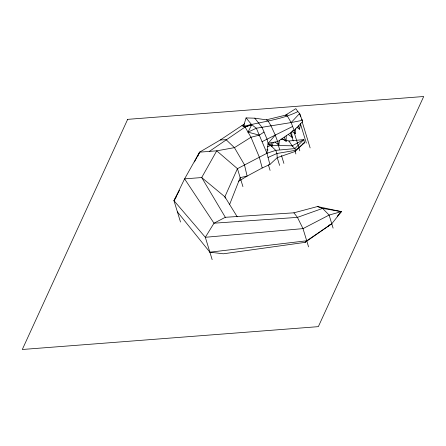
<?xml version="1.0" encoding="UTF-8"?>
<svg xmlns="http://www.w3.org/2000/svg" width="446" height="446" viewBox="0 0 446 446"><rect width="100%" height="100%" fill="white"/><g stroke="black" fill="none" stroke-linecap="round" stroke-linejoin="round"><path stroke-width="0.67" d="M282.234 138.516L286.165 141.349L286.204 135.807M291.807 131.341L295.174 133.767L295.609 128.855M238.426 181.405L247.101 176.098L262.215 167.98L269.891 164.468L266.948 153.262L268.113 143.372L267.026 139.135L262.092 127.467L254.789 118.184L246.075 117.922L243.51 126.385C261.668 121.658 280.88 119.98 297.872 111.589L299.617 113.496L302.672 121.513L294.137 130.388L277.825 141.527L268.113 143.372L272.043 146.204L273.231 142.397M274.931 142.079L278.856 144.911L279.447 140.418M297.047 127.366L299.517 129.256L300.576 123.693M229.534 204.697L240.177 177.636L247.101 176.098L244.458 164.78L234.429 147.654L226.089 139.687L220.279 139.988L199.602 152.153L184.599 178.874L173.996 200.722L180.507 222.024M197.611 156.557L199.602 152.153L216.723 150.832L234.429 147.654L250.981 137.251L259.316 135.16L264.032 132.055M269.891 164.468L277.239 157.655L295.135 151.484L304.428 142.692L303.86 139.598L294.867 148.596L275.762 150.352L266.948 153.262L259.316 135.16L248.032 132.139L251.706 124.718L246.075 117.922M212.151 259.622L205.327 237.289L173.996 200.722L179.504 190.269M194.417 161.987L199.602 152.153M173.996 200.722L176.404 196.58M243.51 126.385L244.269 125.376M177.397 211.844L209.876 252.18L223.346 253.796L305.086 242.373L306.72 240.79L331.774 223.775L341.363 211.621L317.474 206.548L293.908 212.82L225.325 217.297L213.991 223.201L205.327 237.289L303.001 228.625L329.115 215.072L341.363 211.621L337.232 216.176M268.113 143.372L275.249 135.082L292.643 126.474M305.086 242.373L328.055 226.3L329.432 224.778M248.032 132.139L256.327 128.219L291.154 122.561L299.617 113.496L300.626 116.802M220.279 139.988L244.497 123.854M209.347 151.4L245.088 127.021L250.317 125.036L251.706 124.718L256.327 128.219L259.316 135.16M340.242 212.396L341.363 211.621L322.586 208.405L317.474 206.548M302.795 143.818L304.428 142.692L295.514 150.319L276.938 153.502L268.052 157.455M328.055 226.3L331.774 223.775M267.996 144.465L270.594 145.429L292.186 145.803L303.86 139.598L288.891 140.997L286.243 140.379M262.064 141.683L275.249 135.082L270.967 125.722L268.118 121.017L266.34 119.835L254.789 118.184M266.948 153.262L237.439 168.677L224.868 196.797L225.269 198.108M267.544 146.79L270.594 145.429L275.762 150.352L276.938 153.502L277.239 157.655L279.609 165.405M241.938 125.755L245.088 127.021L251.706 124.718M287.302 114.739L266.34 119.835M297.872 111.589L295.815 108.657L285.39 115.235L287.447 116.2L291.154 122.561L302.438 120.314L301.635 119.294M292.403 130.717L294.137 130.388L295.174 133.767M209.876 252.18L306.72 240.79M339.3 211.465L341.363 211.621M266.675 149.761L268.013 150.023M280.958 139.141L284.922 140.066M288.188 134.452L292.119 137.284L291.595 132.122M288.891 140.997L292.186 145.803L294.867 148.596L295.514 150.319L295.135 151.484L295.893 153.959M293.908 212.82L297.443 217.375L303.001 228.625L308.576 246.872M269.836 144.281L270.594 145.429M237.222 216.795L224.868 196.797L201.703 177.553L184.599 178.874L213.991 223.201L297.443 217.375L322.586 208.405L329.115 215.072L333.106 228.129M225.325 217.297L201.703 177.553L216.723 150.832L237.439 168.677L242.925 186.623M245.088 127.021L250.981 137.251L259.299 157.081L262.215 167.98M284.219 137.162L286.165 141.349M275.249 135.082L278.856 144.911M290.418 132.925L292.119 137.284M291.154 122.561L294.137 130.388M302.215 121.992L310.132 147.894M300.442 123.798L306.33 143.06M298.48 125.872L299.517 129.256M294.26 132.724L299.796 150.837M291.851 136.364L293.251 140.942M292.186 145.803L292.325 146.266M277.841 143.567L279.659 149.516M281.476 155.464L283.901 163.398M271.006 142.82L272.043 146.204M268.369 164.78L270.086 170.394M127.656 119.355L22.3 349.491L318.344 326.645L423.7 96.509L127.656 119.355"/></g></svg>
